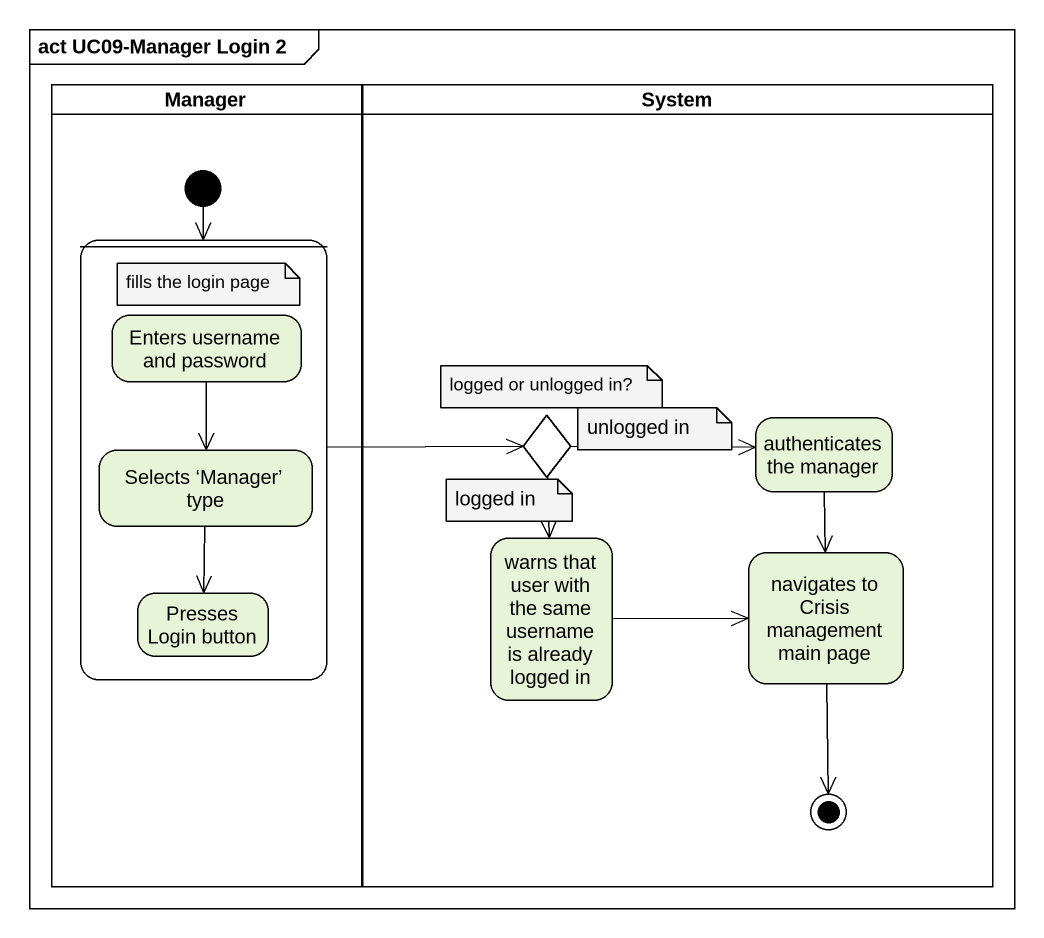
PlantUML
@startuml
mainframe act UC09-Manager Login 2
hide empty description
state Manager <<partition>> {
  state " " as state1 {
    state "Enters username and password" as Enters_username_and_password
    state "Selects ‘Manager’ type" as Selects_Manager_type
    state "Presses Login button" as Presses_Login_button
  }
  [*] --> state1
}
state System <<partition>> {
  state choice1 <<choice>>
  state "authenticates the manager" as authenticates_the_manager
  state "warns that user with the same username is already logged in" as warns_that_user_with_the
  state "navigates to Crisis management main page" as navigates_to_Crisis
  navigates_to_Crisis --> [*]
}
state1 -right-> choice1
Enters_username_and_password --> Selects_Manager_type
Selects_Manager_type --> Presses_Login_button
choice1 -right-> authenticates_the_manager
choice1 --> warns_that_user_with_the
authenticates_the_manager --> navigates_to_Crisis
warns_that_user_with_the -right-> navigates_to_Crisis
note as N1
  fills the login page
end note
note as N2
  logged or unlogged in?
end note
note as N3
  unlogged in
end note
note as N4
  logged in
end note
@enduml
